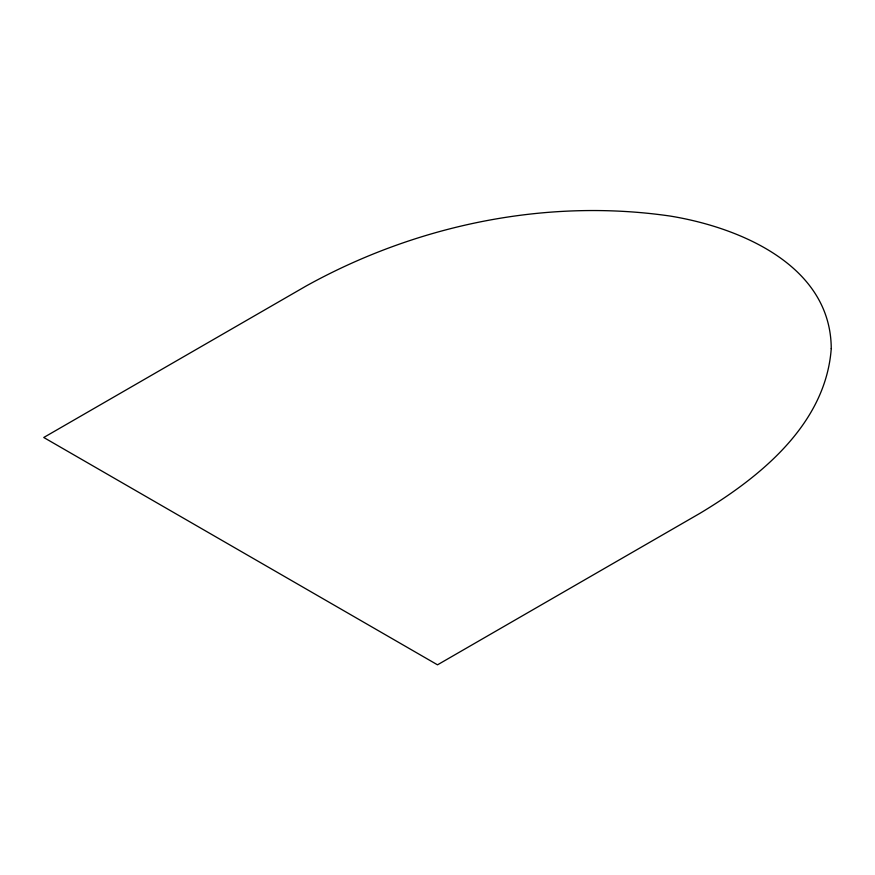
<?xml version="1.0" encoding="UTF-8"?>
<svg xmlns="http://www.w3.org/2000/svg" width="875" height="875" viewBox="0 0 875 875"><rect width="100%" height="100%" fill="white"/><g stroke="black" fill="none" stroke-linecap="round" stroke-linejoin="round"><path stroke-width="1.31" d="M831.25 348.567C825.738 424.167 760.386 477.017 700.022 513.275L437.511 664.825L43.75 437.489L306.261 285.939C415.964 225.116 545.748 197.947 670.316 216.081C739.944 227.456 830.856 265.464 831.25 348.567"/></g></svg>
